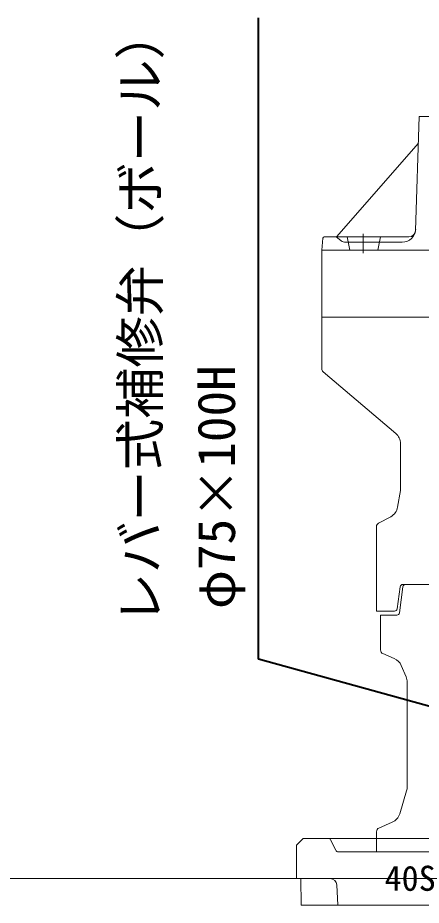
# Model space of a CAD drawing. Units: millimetres at full size, sheet at 1:20; details may follow other scales. Extents: x -5817 to 7940, y -3160 to 3160.
# Drawn here: x -2614 to -2312, y 1910 to 2574 of the extents above; entities that cross this region are included whole.
import ezdxf
from ezdxf.enums import TextEntityAlignment as Align

# ---------------------------------------------------------------- set-up
doc = ezdxf.new("R2010")
doc.units = ezdxf.units.MM
doc.header["$LTSCALE"] = 20
for name, color, linetype, lineweight in [('0-7_TEMP01', 3, 'Continuous', 18), ('0-9_躯体', 7, 'Continuous', 9), ('0-E_寸法', 1, 'Continuous', 40)]:
    doc.layers.add(name, color=color, linetype=linetype, lineweight=lineweight)
doc.layers.add('0-F_注釈', color=1, linetype='Continuous')
doc.styles.add('ＭＳ ゴシック', font='')
doc.styles.get('ＭＳ ゴシック').set_extended_font_data('MS Gothic')

msp = doc.modelspace()

# ---------------------------------------------------------------- linework, layer by layer
at = {"layer": '0-7_TEMP01'}
for p, q in [((-2355.25, 2411.84), (-2355.25, 2397.47)), ((-3335.25, 1929.64), (-202.55, 1929.64))]:
    msp.add_line(p, q, dxfattribs=at)
at = {"layer": '0-9_躯体'}
for p, q in [((-2313.25, 2499.64), (-2315.97, 2414.49)), ((-2313.25, 2499.64), (-1797.25, 2499.64)), ((-2375.25, 2409.65), (-2313.89, 2479.64)), ((-2385.34, 2408.75), (-2386.25, 2399.64)), ((-2384.35, 2409.65), (-2320.97, 2409.65)), ((-2374.43, 2408.98), (-2371.61, 2406.74)), ((-2368.49, 2405.64), (-2325.93, 2405.64)), ((-2367.25, 2409.65), (-2365.25, 2399.64)), ((-2342.25, 2409.65), (-2344.25, 2399.64)), ((-2386.25, 2399.64), (-2288.69, 2399.64)), ((-2386.25, 2399.64), (-2386.25, 2349.64)), ((-2386.25, 2349.64), (-2055.25, 2349.64)), ((-2386.25, 2349.64), (-2386.25, 2311.05)), ((-2385.17, 2308.75), (-2330.84, 2262.64)), ((-2327.25, 2254.96), (-2327.25, 2221.47)), ((-2327.38, 2219.83), (-2329.44, 2207.51)), ((-2334.6, 2200.33), (-2343.66, 2195.49)), ((-2345.25, 2192.85), (-2345.25, 2149.64)), ((-2345.25, 2149.64), (-2345.25, 2129.64)), ((-2327.49, 2147.92), (-2329.81, 2131.36)), ((-2328.02, 2128.39), (-2325.48, 2147.9)), ((-2325.51, 2149.64), (-2055.25, 2149.64)), ((-2055.25, 2149.64), (-2323.49, 2149.64)), ((-2345.25, 2129.64), (-2331.8, 2129.64)), ((-2342.25, 2126.64), (-2330.01, 2126.64)), ((-2342.25, 2126.64), (-2342.25, 2100.62)), ((-2340.43, 2097.87), (-2331.93, 2094.22)), ((-2326.67, 2088.97), (-2323.05, 2080.53)), ((-2322.25, 2076.59), (-2322.25, 1998.13)), ((-2327.91, 1978.05), (-2322.68, 1995.22)), ((-2343.45, 1967.43), (-2333.47, 1971.8)), ((-2405.25, 1954.64), (-2400.25, 1959.65)), ((-2400.25, 1959.65), (-2380.25, 1959.65)), ((-2380.25, 1959.65), (-2055.25, 1959.65)), ((-2375.8, 1950.75), (-2379.69, 1958.54)), ((-2345.25, 1964.68), (-2345.25, 1949.64)), ((-2405.25, 1954.64), (-2405.25, 1929.64)), ((-2374.01, 1949.64), (-2304.89, 1949.64)), ((-2345.25, 1949.64), (-2055.25, 1949.64)), ((-2405.25, 1929.64), (-2380.01, 1929.64)), ((-2401.81, 1929.64), (-2401.66, 1909.65)), ((-2375.01, 1924.9), (-2374.25, 1909.65)), ((-2401.66, 1909.65), (-2055.25, 1909.65))]:
    msp.add_line(p, q, dxfattribs=at)
for centre, radius, start, end in [((-2325.93, 2415.65), 10, 270, 358.172), ((-2320.97, 2414.64), 5, 270, 358.172), ((-2384.35, 2408.64), 1, 90, 174.289), ((-2376.3, 2406.65), 3, 51.34, 90), ((-2368.49, 2410.64), 5, 231.34, 270), ((-2383.25, 2311.05), 3, 180, 230.195), ((-2337.25, 2254.96), 10, 0, 50.194), ((-2337.25, 2221.47), 10, 350.538, 0), ((-2339.3, 2209.15), 10, 298.072, 350.538), ((-2342.25, 2192.85), 3, 118.073, 180), ((-2325.51, 2147.64), 2, 90, 172.001), ((-2323.49, 2147.64), 2, 90, 172.569), ((-2331.8, 2131.65), 2, 270, 352.001), ((-2330.01, 2128.65), 2, 270, 352.569), ((-2339.25, 2100.62), 3, 180, 246.801), ((-2335.86, 2085.03), 10, 23.199, 66.801), ((-2332.25, 2076.59), 10, 0, 23.199), ((-2332.25, 1998.13), 10, 343.072, 0), ((-2337.48, 1980.96), 10, 293.629, 343.072), ((-2342.25, 1964.68), 3, 113.629, 180), ((-2381.49, 1957.64), 2, 26.565, 90), ((-2374.01, 1951.64), 2, 206.565, 270), ((-2380.01, 1924.64), 5, 2.862, 90)]:
    msp.add_arc(centre, radius, start, end, dxfattribs=at)
at = {"layer": '0-E_寸法'}
for p, q in [((-2433.47, 2093.61), (-2433.47, 2573.55)), ((-2209.75, 2032.14), (-2433.47, 2093.61))]:
    msp.add_line(p, q, dxfattribs=at)

# ---------------------------------------------------------------- texts
at = {"layer": '0-E_寸法', "style": 'ＭＳ ゴシック'}
for s, p in [('レバー式補修弁（ボール）', (-2499.65, 2119.89)), ('φ75×100H', (-2442.7, 2131.28))]:
    msp.add_text(s, height=28.15, rotation=90, dxfattribs=at).set_placement(p, align=Align.BOTTOM_LEFT)
at = {"layer": '0-F_注釈', "style": 'ＭＳ ゴシック'}
msp.add_text('40S', height=18.77, dxfattribs=at).set_placement((-2339.23, 1914.81), align=Align.BOTTOM_LEFT)

doc.saveas('drawing.dxf')
